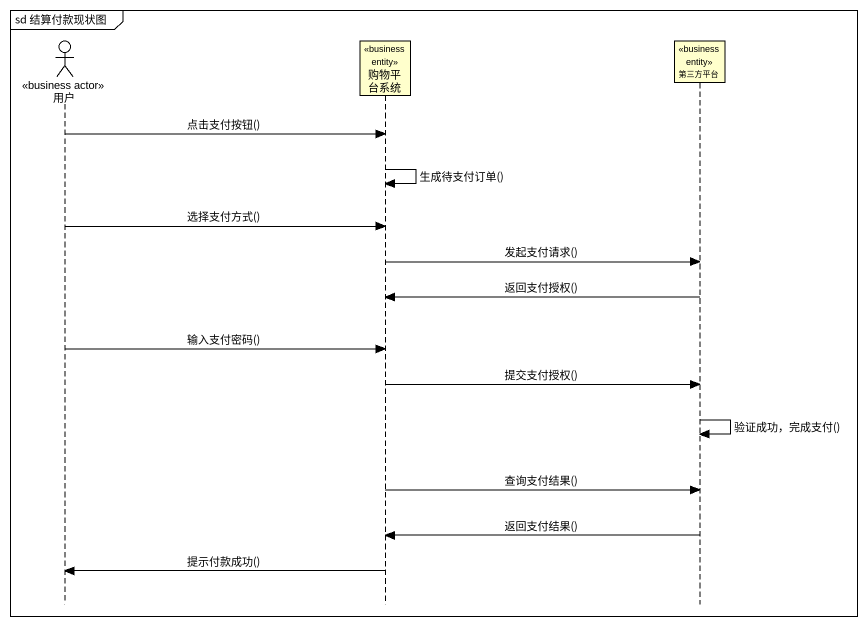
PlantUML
@startuml
mainframe sd 结算付款现状图
hide footbox
actor 用户 <<business actor>>
participant 购物平台系统 <<business entity>>
participant 第三方平台 <<business entity>>

用户 -> 购物平台系统 : 点击支付按钮()
购物平台系统 -> 购物平台系统 : 生成待支付订单()
用户 -> 购物平台系统 : 选择支付方式()
购物平台系统 -> 第三方平台 : 发起支付请求()
第三方平台 -> 购物平台系统 : 返回支付授权()
用户 -> 购物平台系统 : 输入支付密码()
购物平台系统 -> 第三方平台 : 提交支付授权()
第三方平台 -> 第三方平台 : 验证成功，完成支付()
购物平台系统 -> 第三方平台 : 查询支付结果()
第三方平台 -> 购物平台系统 : 返回支付结果()
购物平台系统 -> 用户 : 提示付款成功()
@enduml
